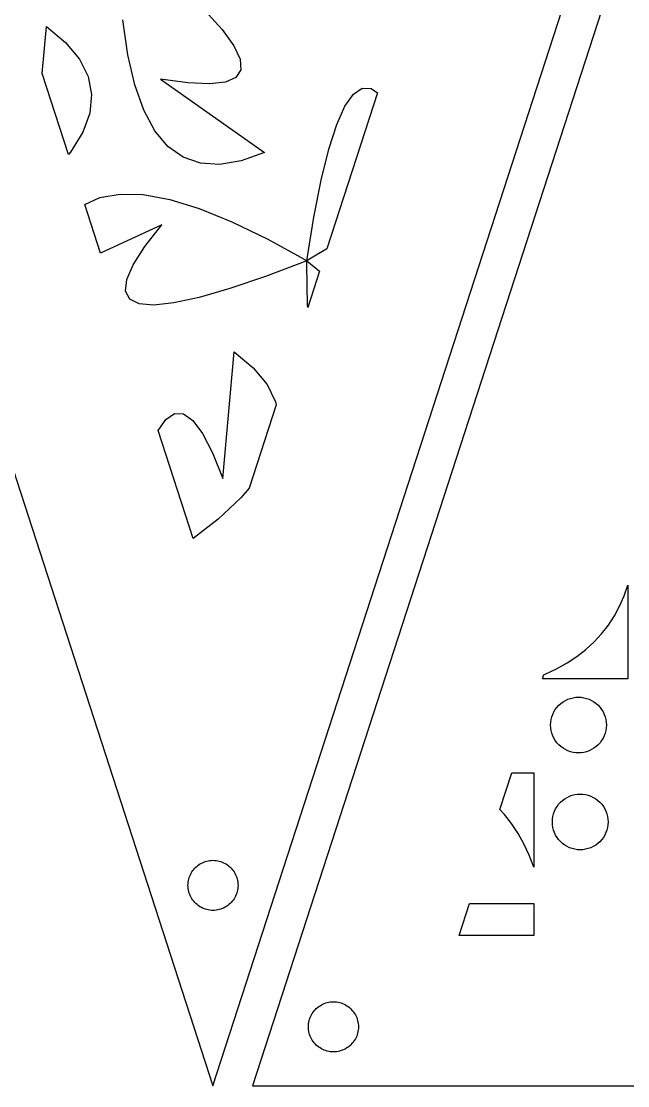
# Model space of a CAD drawing. Header units: metres. Extents: x 20 to 1108, y 20 to 485.
# Drawn here: x 79.7 to 128.2, y 253.8 to 338.8 of the extents above; entities that cross this region are included whole.
import ezdxf

# ---------------------------------------------------------------- set-up
doc = ezdxf.new("R2010")
doc.units = ezdxf.units.M

msp = doc.modelspace()

# ---------------------------------------------------------------- linework, layer by layer
for p, q in [((20, 484.652), (95, 253.826)), ((95, 253.826), (170, 484.652)), ((173.154, 484.652), (98.1544, 253.826)), ((94.3379, 339.698), (95.7266, 338.165)), ((81.3545, 334.654), (81.6953, 338.412)), ((81.6953, 338.412), (83.2129, 337.131)), ((88.1826, 336.15), (87.792, 338.941)), ((95.7266, 338.165), (96.6699, 336.864)), ((83.2129, 337.131), (84.3193, 335.799)), ((96.6699, 336.864), (97.168, 335.794)), ((84.3193, 335.799), (85.0088, 334.413)), ((88.7393, 333.742), (88.1826, 336.15)), ((97.168, 335.794), (97.2227, 334.954)), ((97.2227, 334.954), (96.832, 334.347)), ((83.4541, 328.194), (81.3545, 334.654)), ((85.0088, 334.413), (85.2822, 332.982)), ((92.9902, 333.9), (90.8086, 334.211)), ((90.8086, 334.211), (99.1084, 328.361)), ((96.832, 334.347), (95.998, 333.968)), ((89.46, 331.722), (88.7393, 333.742)), ((94.7168, 333.819), (92.9902, 333.9)), ((95.998, 333.968), (94.7168, 333.819)), ((106.228, 333.017), (106.928, 333.484)), ((106.928, 333.484), (107.65, 333.449)), ((107.65, 333.449), (108.14, 333.1)), ((85.2822, 332.982), (85.1416, 331.496)), ((108.14, 333.1), (104.099, 320.661)), ((105.551, 332.051), (106.228, 333.017)), ((90.3457, 330.085), (89.46, 331.722)), ((104.896, 330.581), (105.551, 332.051)), ((85.1416, 331.496), (84.583, 329.963)), ((84.583, 329.963), (83.6094, 328.378)), ((91.3945, 328.835), (90.3457, 330.085)), ((104.263, 328.613), (104.896, 330.581)), ((83.6094, 328.378), (83.4541, 328.194)), ((92.6094, 327.971), (91.3945, 328.835)), ((99.1084, 328.361), (97.2393, 327.688)), ((103.653, 326.144), (104.263, 328.613)), ((93.9883, 327.491), (92.6094, 327.971)), ((95.5312, 327.397), (93.9883, 327.491)), ((97.2393, 327.688), (95.5312, 327.397)), ((103.066, 323.172), (103.653, 326.144)), ((84.7529, 324.196), (85.9639, 324.75)), ((85.9639, 324.75), (87.5703, 325.033)), ((87.5703, 325.033), (89.4307, 324.984)), ((89.4307, 324.984), (91.541, 324.597)), ((86.0176, 320.306), (84.7529, 324.196)), ((91.541, 324.597), (93.9023, 323.874)), ((93.9023, 323.874), (96.5156, 322.818)), ((102.504, 319.705), (103.066, 323.172)), ((90.9131, 322.57), (86.0176, 320.306)), ((89.5518, 320.836), (90.9131, 322.57)), ((96.5156, 322.818), (99.3818, 321.426)), ((99.3818, 321.426), (102.293, 319.818)), ((88.6182, 319.381), (89.5518, 320.836)), ((104.099, 320.661), (102.726, 319.834)), ((102.493, 319.701), (99.21, 318.455)), ((102.293, 319.818), (102.493, 319.701)), ((102.503, 319.407), (102.503, 319.694)), ((102.503, 319.694), (103.516, 318.867)), ((102.726, 319.834), (102.504, 319.705)), ((88.1074, 318.198), (88.6182, 319.381)), ((102.565, 316.138), (102.503, 319.407)), ((103.516, 318.867), (102.576, 315.978)), ((88.0176, 317.285), (88.1074, 318.198)), ((99.21, 318.455), (96.3438, 317.478)), ((88.3496, 316.644), (88.0176, 317.285)), ((96.3438, 317.478), (93.9004, 316.771)), ((89.1035, 316.271), (88.3496, 316.644)), ((90.2793, 316.167), (89.1035, 316.271)), ((91.8789, 316.334), (90.2793, 316.167)), ((93.9004, 316.771), (91.8789, 316.334)), ((102.576, 315.978), (102.565, 316.138)), ((95.7783, 302.319), (96.6953, 312.432)), ((96.6953, 312.432), (98.2129, 311.151)), ((98.2129, 311.151), (99.3193, 309.818)), ((99.3193, 309.818), (100.009, 308.434)), ((100.052, 308.207), (97.8887, 301.55)), ((100.009, 308.434), (100.052, 308.207)), ((90.6133, 306.159), (91.2285, 307.035)), ((91.2285, 307.035), (91.9277, 307.502)), ((91.9277, 307.502), (92.6504, 307.469)), ((92.6504, 307.469), (93.3965, 306.936)), ((93.3965, 306.936), (94.165, 305.902)), ((93.4199, 297.522), (90.6133, 306.159)), ((94.165, 305.902), (94.958, 304.365)), ((94.958, 304.365), (95.7783, 302.319)), ((97.8887, 301.55), (97.2197, 300.763)), ((97.2197, 300.763), (95.4141, 299.077)), ((95.4141, 299.077), (93.4199, 297.522)), ((127.86, 292.954), (128.151, 293.809)), ((128.151, 293.809), (128.151, 286.329)), ((127.502, 292.128), (127.86, 292.954)), ((127.085, 291.347), (127.502, 292.128)), ((126.606, 290.61), (127.085, 291.347)), ((125.466, 289.271), (126.066, 289.918)), ((126.066, 289.918), (126.606, 290.61)), ((124.807, 288.668), (125.466, 289.271)), ((124.086, 288.109), (124.807, 288.668)), ((122.462, 287.127), (123.304, 287.596)), ((123.304, 287.596), (124.086, 288.109)), ((121.333, 286.329), (121.439, 286.655)), ((121.439, 286.655), (121.56, 286.703)), ((121.56, 286.703), (122.462, 287.127)), ((128.151, 286.329), (121.333, 286.329)), ((123.365, 284.685), (123.57, 284.759)), ((123.57, 284.759), (123.783, 284.812)), ((123.783, 284.812), (123.999, 284.844)), ((123.999, 284.844), (124.217, 284.854)), ((124.217, 284.854), (124.436, 284.844)), ((124.436, 284.844), (124.652, 284.812)), ((124.652, 284.812), (124.864, 284.759)), ((124.864, 284.759), (125.069, 284.685)), ((122.365, 283.864), (122.495, 284.04)), ((122.495, 284.04), (122.642, 284.202)), ((122.642, 284.202), (122.804, 284.349)), ((122.804, 284.349), (122.98, 284.479)), ((122.98, 284.479), (123.167, 284.591)), ((123.167, 284.591), (123.365, 284.685)), ((125.069, 284.685), (125.268, 284.591)), ((125.268, 284.591), (125.455, 284.479)), ((125.455, 284.479), (125.63, 284.349)), ((125.63, 284.349), (125.793, 284.202)), ((125.793, 284.202), (125.94, 284.04)), ((125.94, 284.04), (126.069, 283.864)), ((122.001, 282.846), (122.032, 283.062)), ((122.032, 283.062), (122.085, 283.274)), ((122.085, 283.274), (122.159, 283.479)), ((122.159, 283.479), (122.253, 283.677)), ((122.253, 283.677), (122.365, 283.864)), ((126.069, 283.864), (126.182, 283.677)), ((126.182, 283.677), (126.275, 283.479)), ((126.275, 283.479), (126.349, 283.274)), ((126.349, 283.274), (126.402, 283.061)), ((126.402, 283.061), (126.434, 282.845)), ((121.99, 282.627), (122.001, 282.846)), ((122, 282.408), (121.99, 282.627)), ((122.032, 282.193), (122, 282.408)), ((126.434, 282.408), (126.401, 282.192)), ((126.434, 282.845), (126.444, 282.627)), ((126.444, 282.627), (126.434, 282.408)), ((122.085, 281.981), (122.032, 282.193)), ((122.159, 281.775), (122.085, 281.981)), ((122.253, 281.577), (122.159, 281.775)), ((122.365, 281.39), (122.253, 281.577)), ((122.495, 281.213), (122.365, 281.39)), ((126.069, 281.39), (125.94, 281.213)), ((126.182, 281.577), (126.069, 281.39)), ((126.275, 281.775), (126.182, 281.577)), ((126.349, 281.981), (126.275, 281.775)), ((126.401, 282.192), (126.349, 281.981)), ((122.642, 281.052), (122.495, 281.213)), ((122.804, 280.905), (122.642, 281.052)), ((122.98, 280.775), (122.804, 280.905)), ((123.167, 280.662), (122.98, 280.775)), ((123.365, 280.569), (123.167, 280.662)), ((123.57, 280.495), (123.365, 280.569)), ((125.069, 280.569), (124.864, 280.495)), ((125.268, 280.662), (125.069, 280.569)), ((125.455, 280.775), (125.268, 280.662)), ((125.63, 280.905), (125.455, 280.775)), ((125.792, 281.052), (125.63, 280.905)), ((125.94, 281.213), (125.792, 281.052)), ((123.782, 280.443), (123.57, 280.495)), ((123.999, 280.41), (123.782, 280.443)), ((124.217, 280.4), (123.999, 280.41)), ((124.436, 280.409), (124.217, 280.4)), ((124.651, 280.443), (124.436, 280.409)), ((124.864, 280.495), (124.651, 280.443)), ((117.94, 275.887), (118.894, 278.823)), ((118.894, 278.823), (120.651, 278.823)), ((120.651, 278.823), (120.651, 271.283)), ((123.92, 277.074), (124.136, 277.106)), ((124.136, 277.106), (124.354, 277.116)), ((124.354, 277.116), (124.572, 277.106)), ((124.572, 277.106), (124.789, 277.074)), ((122.501, 276.126), (122.632, 276.302)), ((122.632, 276.302), (122.778, 276.464)), ((122.778, 276.464), (122.941, 276.611)), ((122.941, 276.611), (123.115, 276.741)), ((123.115, 276.741), (123.304, 276.854)), ((123.304, 276.854), (123.502, 276.947)), ((123.502, 276.947), (123.707, 277.021)), ((123.707, 277.021), (123.92, 277.074)), ((124.789, 277.074), (125, 277.021)), ((125, 277.021), (125.206, 276.947)), ((125.206, 276.947), (125.403, 276.854)), ((125.403, 276.854), (125.591, 276.741)), ((125.591, 276.741), (125.768, 276.611)), ((125.768, 276.611), (125.929, 276.464)), ((125.929, 276.464), (126.075, 276.302)), ((126.075, 276.302), (126.206, 276.126)), ((118.313, 275.479), (117.94, 275.887)), ((118.871, 274.758), (118.313, 275.479)), ((122.169, 275.324), (122.222, 275.536)), ((122.222, 275.536), (122.296, 275.741)), ((122.296, 275.741), (122.39, 275.94)), ((122.39, 275.94), (122.501, 276.126)), ((126.206, 276.126), (126.318, 275.94)), ((126.318, 275.94), (126.411, 275.741)), ((126.411, 275.741), (126.485, 275.536)), ((126.485, 275.536), (126.538, 275.323)), ((119.385, 273.976), (118.871, 274.758)), ((122.127, 274.889), (122.137, 275.108)), ((122.137, 274.671), (122.127, 274.889)), ((122.137, 275.108), (122.169, 275.324)), ((122.169, 274.455), (122.137, 274.671)), ((126.538, 275.323), (126.571, 275.108)), ((126.57, 274.671), (126.538, 274.454)), ((126.581, 274.889), (126.57, 274.671)), ((126.571, 275.108), (126.581, 274.889)), ((119.854, 273.134), (119.385, 273.976)), ((122.222, 274.242), (122.169, 274.455)), ((122.296, 274.037), (122.222, 274.242)), ((122.39, 273.839), (122.296, 274.037)), ((122.501, 273.651), (122.39, 273.839)), ((126.318, 273.839), (126.206, 273.651)), ((126.411, 274.036), (126.318, 273.839)), ((126.485, 274.242), (126.411, 274.036)), ((126.538, 274.454), (126.485, 274.242)), ((120.277, 272.232), (119.854, 273.134)), ((122.632, 273.476), (122.501, 273.651)), ((122.778, 273.315), (122.632, 273.476)), ((122.941, 273.167), (122.778, 273.315)), ((123.115, 273.037), (122.941, 273.167)), ((123.304, 272.925), (123.115, 273.037)), ((123.502, 272.831), (123.304, 272.925)), ((125.403, 272.925), (125.206, 272.831)), ((125.591, 273.037), (125.403, 272.925)), ((125.768, 273.167), (125.591, 273.037)), ((125.929, 273.314), (125.768, 273.167)), ((126.075, 273.476), (125.929, 273.314)), ((126.206, 273.651), (126.075, 273.476)), ((120.651, 271.283), (120.277, 272.232)), ((123.707, 272.757), (123.502, 272.831)), ((123.919, 272.704), (123.707, 272.757)), ((124.135, 272.673), (123.919, 272.704)), ((124.354, 272.662), (124.135, 272.673)), ((124.572, 272.672), (124.354, 272.662)), ((124.788, 272.704), (124.572, 272.672)), ((125, 272.757), (124.788, 272.704)), ((125.206, 272.831), (125, 272.757)), ((93.459, 271.102), (93.542, 271.195)), ((93.542, 271.195), (93.6309, 271.284)), ((93.6309, 271.284), (93.7256, 271.367)), ((93.7256, 271.367), (93.8242, 271.444)), ((93.8242, 271.444), (93.9287, 271.515)), ((93.9287, 271.515), (94.0361, 271.578)), ((94.0361, 271.578), (94.1484, 271.636)), ((94.1484, 271.636), (94.2637, 271.686)), ((94.2637, 271.686), (94.3818, 271.729)), ((94.3818, 271.729), (94.5029, 271.764)), ((94.5029, 271.764), (94.625, 271.79)), ((94.625, 271.79), (94.749, 271.811)), ((94.749, 271.811), (94.874, 271.822)), ((94.874, 271.822), (95, 271.826)), ((95, 271.826), (95.126, 271.822)), ((95.126, 271.822), (95.251, 271.811)), ((95.251, 271.811), (95.375, 271.79)), ((95.375, 271.79), (95.4971, 271.764)), ((95.4971, 271.764), (95.6182, 271.729)), ((95.6182, 271.729), (95.7363, 271.686)), ((95.7363, 271.686), (95.8516, 271.636)), ((95.8516, 271.636), (95.9639, 271.578)), ((95.9639, 271.578), (96.0713, 271.515)), ((96.0713, 271.515), (96.1758, 271.444)), ((96.1758, 271.444), (96.2744, 271.367)), ((96.2744, 271.367), (96.3691, 271.284)), ((96.3691, 271.284), (96.458, 271.195)), ((96.458, 271.195), (96.541, 271.102)), ((93.0352, 270.201), (93.0625, 270.323)), ((93.0625, 270.323), (93.0977, 270.444)), ((93.0977, 270.444), (93.1406, 270.563)), ((93.1406, 270.563), (93.1904, 270.678)), ((93.1904, 270.678), (93.2471, 270.789)), ((93.2471, 270.789), (93.3115, 270.898)), ((93.3115, 270.898), (93.3818, 271.001)), ((93.3818, 271.001), (93.459, 271.102)), ((96.541, 271.102), (96.6182, 271.001)), ((96.6182, 271.001), (96.6885, 270.898)), ((96.6885, 270.898), (96.7529, 270.789)), ((96.7529, 270.789), (96.8096, 270.678)), ((96.8096, 270.678), (96.8594, 270.563)), ((96.8594, 270.563), (96.9023, 270.444)), ((96.9023, 270.444), (96.9375, 270.323)), ((96.9375, 270.323), (96.9648, 270.201)), ((93, 269.826), (93.0039, 269.951)), ((93.0039, 269.7), (93, 269.826)), ((93.0039, 269.951), (93.0156, 270.076)), ((93.0156, 269.575), (93.0039, 269.7)), ((93.0156, 270.076), (93.0352, 270.201)), ((93.0352, 269.451), (93.0156, 269.575)), ((93.0625, 269.328), (93.0352, 269.451)), ((96.9648, 269.451), (96.9375, 269.328)), ((96.9648, 270.201), (96.9844, 270.076)), ((96.9844, 269.575), (96.9648, 269.451)), ((96.9844, 270.076), (96.9961, 269.951)), ((96.9961, 269.7), (96.9844, 269.575)), ((96.9961, 269.951), (97, 269.826)), ((97, 269.826), (96.9961, 269.7)), ((93.0977, 269.208), (93.0625, 269.328)), ((93.1406, 269.091), (93.0977, 269.208)), ((93.1904, 268.975), (93.1406, 269.091)), ((93.2471, 268.862), (93.1904, 268.975)), ((93.3115, 268.754), (93.2471, 268.862)), ((93.3818, 268.651), (93.3115, 268.754)), ((93.459, 268.552), (93.3818, 268.651)), ((96.6182, 268.651), (96.541, 268.552)), ((96.6885, 268.754), (96.6182, 268.651)), ((96.7529, 268.862), (96.6885, 268.754)), ((96.8096, 268.975), (96.7529, 268.862)), ((96.8594, 269.091), (96.8096, 268.975)), ((96.9023, 269.208), (96.8594, 269.091)), ((96.9375, 269.328), (96.9023, 269.208)), ((93.542, 268.457), (93.459, 268.552)), ((93.6309, 268.368), (93.542, 268.457)), ((93.7256, 268.285), (93.6309, 268.368)), ((93.8242, 268.208), (93.7256, 268.285)), ((93.9287, 268.138), (93.8242, 268.208)), ((94.0361, 268.073), (93.9287, 268.138)), ((94.1484, 268.017), (94.0361, 268.073)), ((94.2637, 267.967), (94.1484, 268.017)), ((94.3818, 267.925), (94.2637, 267.967)), ((94.5029, 267.89), (94.3818, 267.925)), ((94.625, 267.861), (94.5029, 267.89)), ((94.749, 267.843), (94.625, 267.861)), ((94.874, 267.83), (94.749, 267.843)), ((95, 267.826), (94.874, 267.83)), ((95.126, 267.83), (95, 267.826)), ((95.251, 267.843), (95.126, 267.83)), ((95.375, 267.861), (95.251, 267.843)), ((95.4971, 267.89), (95.375, 267.861)), ((95.6182, 267.925), (95.4971, 267.89)), ((95.7363, 267.967), (95.6182, 267.925)), ((95.8516, 268.017), (95.7363, 267.967)), ((95.9639, 268.073), (95.8516, 268.017)), ((96.0713, 268.138), (95.9639, 268.073)), ((96.1758, 268.208), (96.0713, 268.138)), ((96.2744, 268.285), (96.1758, 268.208)), ((96.3691, 268.368), (96.2744, 268.285)), ((96.458, 268.457), (96.3691, 268.368)), ((96.541, 268.552), (96.458, 268.457)), ((114.671, 265.826), (115.502, 268.383)), ((115.502, 268.383), (120.651, 268.383)), ((120.651, 268.383), (120.651, 265.826)), ((120.651, 265.826), (114.671, 265.826)), ((103.352, 260.069), (103.451, 260.147)), ((103.451, 260.147), (103.555, 260.217)), ((103.555, 260.217), (103.663, 260.281)), ((103.663, 260.281), (103.775, 260.338)), ((103.775, 260.338), (103.891, 260.388)), ((103.891, 260.388), (104.009, 260.431)), ((104.009, 260.431), (104.129, 260.466)), ((104.129, 260.466), (104.252, 260.493)), ((104.252, 260.493), (104.376, 260.513)), ((104.376, 260.513), (104.501, 260.525)), ((104.501, 260.525), (104.626, 260.528)), ((104.626, 260.528), (104.752, 260.525)), ((104.752, 260.525), (104.877, 260.513)), ((104.877, 260.513), (105.001, 260.493)), ((105.001, 260.493), (105.124, 260.466)), ((105.124, 260.466), (105.244, 260.431)), ((105.244, 260.431), (105.362, 260.388)), ((105.362, 260.388), (105.478, 260.338)), ((105.478, 260.338), (105.59, 260.281)), ((105.59, 260.281), (105.698, 260.217)), ((105.698, 260.217), (105.802, 260.147)), ((105.802, 260.147), (105.901, 260.069)), ((102.725, 259.147), (102.767, 259.265)), ((102.767, 259.265), (102.816, 259.38)), ((102.816, 259.38), (102.874, 259.492)), ((102.874, 259.492), (102.938, 259.601)), ((102.938, 259.601), (103.009, 259.704)), ((103.009, 259.704), (103.085, 259.804)), ((103.085, 259.804), (103.169, 259.898)), ((103.169, 259.898), (103.257, 259.986)), ((103.257, 259.986), (103.352, 260.069)), ((105.901, 260.069), (105.995, 259.986)), ((105.995, 259.986), (106.084, 259.898)), ((106.084, 259.898), (106.168, 259.804)), ((106.168, 259.804), (106.244, 259.704)), ((106.244, 259.704), (106.316, 259.601)), ((106.316, 259.601), (106.379, 259.492)), ((106.379, 259.492), (106.437, 259.38)), ((106.437, 259.38), (106.486, 259.265)), ((106.486, 259.265), (106.528, 259.147)), ((102.626, 258.528), (102.631, 258.654)), ((102.631, 258.403), (102.626, 258.528)), ((102.631, 258.654), (102.643, 258.779)), ((102.643, 258.277), (102.631, 258.403)), ((102.643, 258.779), (102.662, 258.903)), ((102.662, 258.903), (102.69, 259.026)), ((102.69, 259.026), (102.725, 259.147)), ((106.528, 259.147), (106.564, 259.026)), ((106.564, 259.026), (106.591, 258.903)), ((106.591, 258.903), (106.61, 258.779)), ((106.61, 258.779), (106.622, 258.654)), ((106.622, 258.403), (106.61, 258.277)), ((106.622, 258.654), (106.626, 258.528)), ((106.626, 258.528), (106.622, 258.403)), ((102.662, 258.153), (102.643, 258.277)), ((102.69, 258.031), (102.662, 258.153)), ((102.725, 257.91), (102.69, 258.031)), ((102.767, 257.792), (102.725, 257.91)), ((102.816, 257.677), (102.767, 257.792)), ((102.874, 257.566), (102.816, 257.677)), ((102.938, 257.457), (102.874, 257.566)), ((106.379, 257.566), (106.316, 257.457)), ((106.437, 257.677), (106.379, 257.566)), ((106.486, 257.792), (106.437, 257.677)), ((106.528, 257.91), (106.486, 257.792)), ((106.564, 258.031), (106.528, 257.91)), ((106.591, 258.153), (106.564, 258.031)), ((106.61, 258.277), (106.591, 258.153)), ((103.009, 257.353), (102.938, 257.457)), ((103.085, 257.254), (103.009, 257.353)), ((103.169, 257.159), (103.085, 257.254)), ((103.257, 257.07), (103.169, 257.159)), ((103.352, 256.987), (103.257, 257.07)), ((103.451, 256.91), (103.352, 256.987)), ((103.555, 256.84), (103.451, 256.91)), ((103.663, 256.776), (103.555, 256.84)), ((103.775, 256.719), (103.663, 256.776)), ((103.891, 256.669), (103.775, 256.719)), ((105.478, 256.719), (105.362, 256.669)), ((105.59, 256.776), (105.478, 256.719)), ((105.698, 256.84), (105.59, 256.776)), ((105.802, 256.91), (105.698, 256.84)), ((105.901, 256.987), (105.802, 256.91)), ((105.995, 257.07), (105.901, 256.987)), ((106.084, 257.159), (105.995, 257.07)), ((106.168, 257.254), (106.084, 257.159)), ((106.244, 257.353), (106.168, 257.254)), ((106.316, 257.457), (106.244, 257.353)), ((104.009, 256.626), (103.891, 256.669)), ((104.129, 256.591), (104.009, 256.626)), ((104.252, 256.564), (104.129, 256.591)), ((104.376, 256.544), (104.252, 256.564)), ((104.501, 256.532), (104.376, 256.544)), ((104.626, 256.528), (104.501, 256.532)), ((104.752, 256.532), (104.626, 256.528)), ((104.877, 256.544), (104.752, 256.532)), ((105.001, 256.564), (104.877, 256.544)), ((105.124, 256.591), (105.001, 256.564)), ((105.244, 256.626), (105.124, 256.591)), ((105.362, 256.669), (105.244, 256.626)), ((98.1544, 253.826), (248.154, 253.826))]:
    msp.add_line(p, q)

doc.saveas('drawing.dxf')
